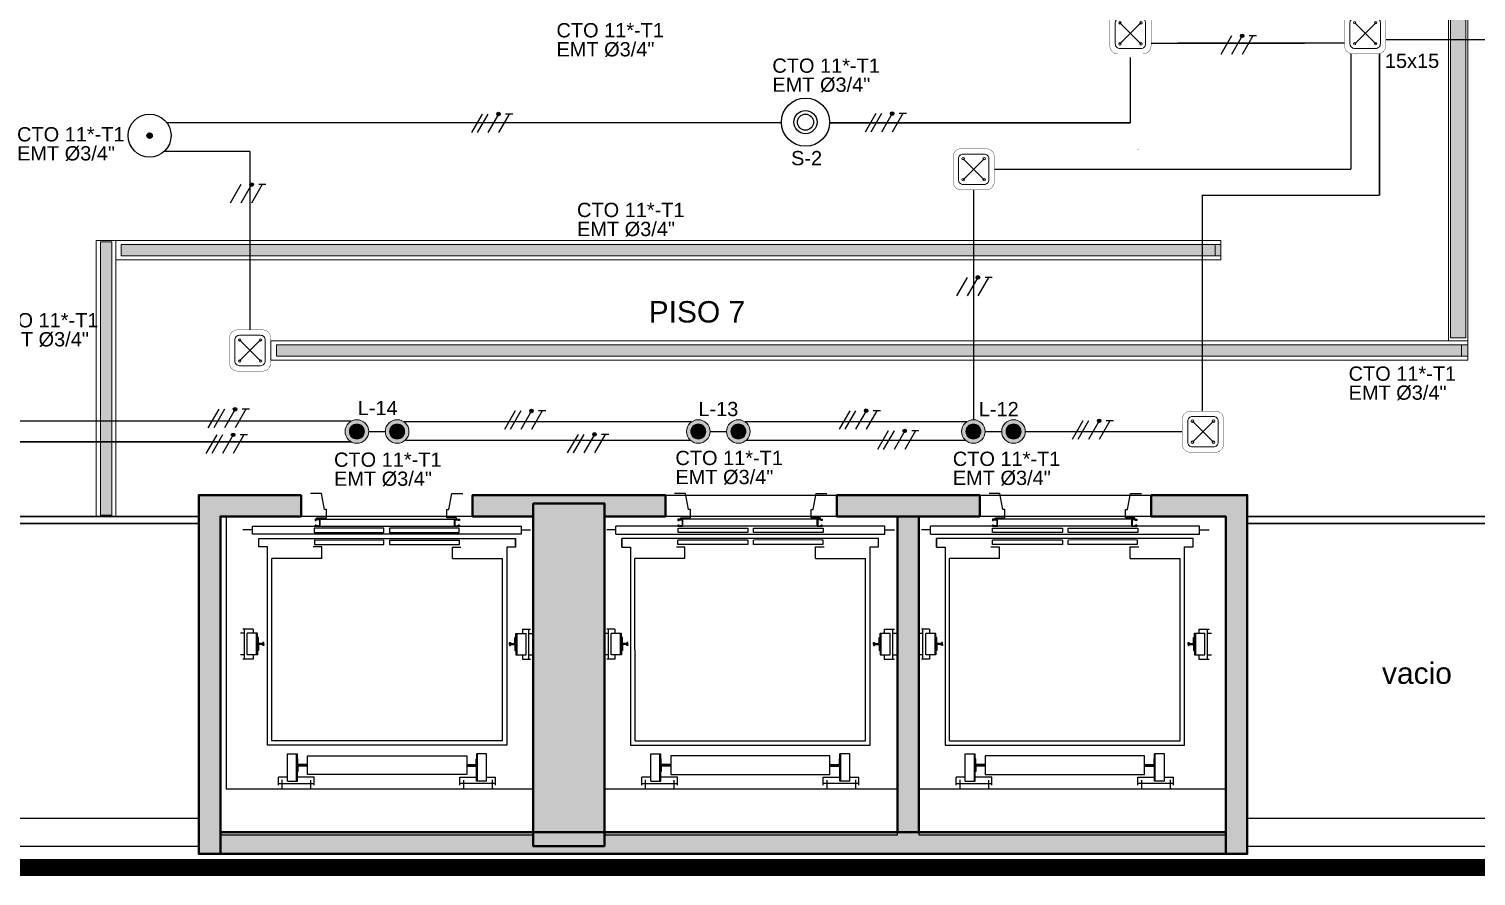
# Model space of a CAD drawing. Header units: metres. Extents: x -692 to 1029, y -233 to 3386.
# Drawn here: x 839.66 to 849.8, y 2474.88 to 2480.82 of the extents above; entities that cross this region are included whole.
import ezdxf
from ezdxf.lldxf.tags import DXFTag

# ---------------------------------------------------------------- set-up
doc = ezdxf.new("R2010")
doc.units = ezdxf.units.M
doc.linetypes.add('DASHED2', pattern=[9.525, 6.35, -3.175])
doc.linetypes.add('LÍNEAS_OCULTASX2', pattern=[0.75, 0.5, -0.25])
doc.layers.get('Defpoints').update_dxf_attribs({"color": 8})
for name, color, linetype in [('-ALAMBRADO', 7, 'Continuous'), ('0-amob', 251, 'Continuous'), ('1amobla', 253, 'Continuous'), ('AREA LOCALES', 161, 'Continuous'), ('ASCENSOR', 251, 'Continuous'), ('BYPASS', 7, 'Continuous'), ('CAJA DE PASO', 86, 'Continuous'), ('F-2', 253, 'Continuous'), ('GG_PISO 5', 8, 'Continuous'), ('LUMINARIA EMERGENCIA DE EMPOTRAR', 1, 'Continuous'), ('MARCO', 4, 'Continuous'), ('SENSOR MOVIMIENTO', 3, 'Continuous')]:
    doc.layers.add(name, color=color, linetype=linetype)
for name, color, linetype, lineweight in [('-CN-GYD-LUMINARIA CINTA LED', 4, 'Continuous', 18), ('-CN-GYD-TUBERÍA ILUMINACION', 5, 'Continuous', 18), ('-CN-GYD-TUBERÍA TOMACORRIENTE PVC', 86, 'Continuous', 18), ('-CN-INTERRUPTORES DE PARED', 3, 'Continuous', 20), ('_TEXTO', 7, 'Continuous', 9), ('Estructura', 250, 'Continuous', 40), ('TEXTOS', 250, 'Continuous', 20), ('Textos 1', 7, 'Continuous', 25), ('Vidrio', 253, 'Continuous', 30)]:
    doc.layers.add(name, color=color, linetype=linetype, lineweight=lineweight)
for name, color, linetype, true_color in [('A-HATCH CONCRETO', 7, 'Continuous', 0xa8a8a8), ('HACHTCOLUMNA', 7, 'Continuous', 0x5c5c5c), ('PROYECCION', 7, 'DASHED2', 0x474747)]:
    doc.layers.add(name, color=color, linetype=linetype, true_color=true_color)
doc.layers.add('Muro', color=7, linetype='Continuous', lineweight=40, true_color=0x2e2e2e)
doc.styles.get("Standard").update_dxf_attribs({"font": 'arial.ttf'})
tags = doc.linetypes.add('EMT_LINE', pattern='A,0.5,-0.2,["EMT",Standard,S=0.1,R=0,X=-0.1,Y=-0.05],-0.25', length=0.95).pattern_tags.tags
tags[6] = DXFTag(74, 10)

# ---------------------------------------------------------------- blocks, each defined once
blk = doc.blocks.new('Caja de paso')
at = {"layer": '-CN-GYD-TUBERÍA TOMACORRIENTE PVC', "const_width": 0.00173}
blk.add_lwpolyline([(-0.1111, 0.0667), (-0.1111, -0.0667, 0.414214), (-0.0667, -0.1111), (0.0667, -0.1111, 0.414214), (0.1111, -0.0667), (0.1111, 0.0667, 0.414214), (0.0667, 0.1111), (-0.0667, 0.1111, 0.414214)], format="xyb", close=True, dxfattribs=at)
at = {"layer": '-CN-GYD-TUBERÍA TOMACORRIENTE PVC'}
blk.add_lwpolyline([(-0.0566, -0.0819), (0.0566, -0.0819, 0.414214), (0.0819, -0.0566), (0.0819, 0.0566, 0.414214), (0.0566, 0.0819), (-0.0566, 0.0819, 0.414214), (-0.0819, 0.0566), (-0.0819, -0.0566, 0.414214)], format="xyb", close=True, dxfattribs=at)
at = {"layer": '-CN-GYD-TUBERÍA TOMACORRIENTE PVC', "linetype": 'LÍNEAS_OCULTASX2'}
for points in [[(-0.0566, 0.0566), (0.0566, -0.0566)], [(0.0566, 0.0566), (-0.0566, -0.0566)]]:
    blk.add_lwpolyline(points, dxfattribs=at)
at = {"layer": '-CN-GYD-TUBERÍA TOMACORRIENTE PVC'}
for centre in [(-0.0566, 0.0566), (0.0566, 0.0566), (-0.0566, -0.0566), (0.0566, -0.0566)]:
    blk.add_circle(centre, 0.00665, dxfattribs=at)
blk = doc.blocks.new('Sensor 360º_')
at = {"layer": 'SENSOR MOVIMIENTO'}
for radius in [0.1126, 0.054, 0.0375]:
    blk.add_circle((0, 0), radius, dxfattribs=at)
blk = doc.blocks.new('3x')
at = {"layer": '-ALAMBRADO'}
h = blk.add_hatch(color=256, dxfattribs=at)
edge = h.paths.add_edge_path()
edge.add_arc((0.078, 0.13), 0.025, 0, 360)
for p, q in [((-0.152, 0.13), (-0.302, -0.13)), ((-0.072, 0.13), (-0.222, -0.13)), ((0.078, 0.13), (-0.072, -0.13)), ((0.228, 0.13), (0.078, -0.13))]:
    blk.add_line(p, q, dxfattribs=at)
blk.add_lwpolyline([(0.278, 0.13), (0.178, 0.13)], dxfattribs=at)
blk.add_circle((0.078, 0.13), 0.025, dxfattribs=at)
blk = doc.blocks.new('*U29')
at = {"layer": '-ALAMBRADO'}
blk.add_blockref('3x', (0, 0), dxfattribs=at)
blk = doc.blocks.new('*U95')
at = {"layer": '-ALAMBRADO'}
blk.add_blockref('3x', (0, 0), dxfattribs=at)
blk = doc.blocks.new('2x')
at = {"layer": '-ALAMBRADO'}
h = blk.add_hatch(color=256, dxfattribs=at)
edge = h.paths.add_edge_path()
edge.add_arc((0.075, 0.13), 0.025, 0, 360)
for p, q in [((-0.075, 0.13), (-0.225, -0.13)), ((0.075, 0.13), (-0.075, -0.13)), ((0.225, 0.13), (0.075, -0.13))]:
    blk.add_line(p, q, dxfattribs=at)
blk.add_lwpolyline([(0.275, 0.13), (0.175, 0.13)], dxfattribs=at)
blk.add_circle((0.075, 0.13), 0.025, dxfattribs=at)
blk = doc.blocks.new('*U28')
at = {"layer": '-ALAMBRADO'}
blk.add_blockref('2x', (0, 0), dxfattribs=at)
blk = doc.blocks.new('A$Cfe640b9a')
at = {"layer": '-CN-INTERRUPTORES DE PARED'}
h = blk.add_hatch(dxfattribs=at)
h.set_pattern_fill('SWAMP', color=252, scale=0.5, angle=90)
h.set_pattern_definition([(270, (-2.052306, -0.42678), (0.0663011, -0.0153116), [0.0038279, -0.02679527]), (5e-10, (-2.052306, -0.428697), (0.06630109, 0.01531158), [0.00478487, -0.1278173]), (5e-10, (-2.052306, -0.429175), (0.06630109, 0.01531158), [0.0038279, -0.1287743]), (5e-10, (-2.052306, -0.428218), (0.06630109, 0.01531158), [0.0038279, -0.1287743]), (346.9961, (-2.052306, -0.429654), (0.0663011, 0.01531158), [0.00272185, -0.0653243]), (13.0039, (-2.052306, -0.42774), (3e-11, 0.03062316), [0.00272185, -0.0653243])])
h.paths.add_polyline_path([(0.391, -0.5006), (0.391, -0.4212), (-6.0268, -0.4212), (-6.0268, -0.5006)])
h.paths.add_polyline_path([(0.391, -0.4303), (0.391, -0.4823), (0.391, -0.4417)], flags=17)
at = {"layer": '-CN-INTERRUPTORES DE PARED', "color": 4}
for p, q in [((-6.0583, -0.5293), (-6.0583, -0.3925)), ((-6.0583, -0.3925), (0.391, -0.3925)), ((-6.0268, -0.5006), (-6.0268, -0.4212)), ((-6.0268, -0.4212), (0.391, -0.4212)), ((0.357, -0.4212), (0.357, -0.5006)), ((0.391, -0.3925), (0.391, -0.5293)), ((0.391, -0.5293), (-6.0583, -0.5293)), ((0.391, -0.5006), (-6.0268, -0.5006))]:
    blk.add_line(p, q, dxfattribs=at)
blk = doc.blocks.new('A$Cf6a103c6')
at = {"layer": '-CN-INTERRUPTORES DE PARED'}
h = blk.add_hatch(dxfattribs=at)
h.set_pattern_fill('SWAMP', color=252, scale=0.5, angle=90)
h.set_pattern_definition([(2e-16, (1.00104, -0.955465), (0.00826825, 0.0427351), [0.00206706, -0.01446944]), (90, (1.002075, -0.955465), (-0.008268254, 0.04273507), [0.00308414, -0.082386]), (90, (1.0023336, -0.955465), (-0.008268254, 0.04273507), [0.0024673, -0.08300283]), (90, (1.001817, -0.955465), (-0.008268254, 0.04273507), [0.0024673, -0.08300283]), (79.0499, (1.002592, -0.955465), (-0.00826825, 0.04273507), [0.0017411, -0.04178648]), (100.9501, (1.001558, -0.955465), (-0.01653651, 2e-11), [0.0017411, -0.04178648])])
h.paths.add_polyline_path([(1.104, 0.619), (0.998, 0.619), (0.998, -3.517), (1.104, -3.517)])
h.paths.add_polyline_path([(1.003, 0.619), (1.031, 0.619), (1.009, 0.619)])
at = {"layer": '-CN-GYD-LUMINARIA CINTA LED', "color": 4}
for p, q in [((0.983, -3.538), (0.983, 0.619)), ((0.998, -3.517), (0.998, 0.619)), ((1.104, 0.619), (1.104, -3.517)), ((1.119, 0.619), (1.119, -3.538)), ((0.998, 0.597), (1.104, 0.597)), ((1.119, -3.538), (0.983, -3.538)), ((1.104, -3.517), (0.998, -3.517))]:
    blk.add_line(p, q, dxfattribs=at)
blk.add_lwpolyline([(0.983, 0.619), (1.119, 0.619)], dxfattribs=at)
blk = doc.blocks.new('A$Cd32da91f')
at = {"layer": '-CN-GYD-TUBERÍA ILUMINACION', "linetype": 'EMT_LINE', "lineweight": 5, "ltscale": 10}
h = blk.add_hatch(color=256, dxfattribs=at)
h.dxf.hatch_style = 1
h.set_gradient(color1=(248, 215, 49), color2=(248, 215, 49), name='INVSPHERICAL')
h.paths.add_polyline_path([(0.088, -0.03), (0.097, -0.032), (0.106, -0.036), (0.114, -0.041), (0.122, -0.047), (0.127, -0.055), (0.132, -0.064), (0.134, -0.073), (0.135, -0.083), (0.134, -0.092), (0.132, -0.102), (0.127, -0.11), (0.122, -0.118), (0.114, -0.125), (0.106, -0.13), (0.097, -0.133), (0.088, -0.135), (0.078, -0.135), (0.068, -0.133), (0.059, -0.13), (0.051, -0.125), (0.044, -0.118), (0.038, -0.11), (0.034, -0.102), (0.031, -0.092), (0.03, -0.083), (0.031, -0.073), (0.034, -0.064), (0.038, -0.055), (0.044, -0.047), (0.051, -0.041), (0.059, -0.036), (0.068, -0.032), (0.078, -0.03)])
at = {"transparency": 33554687}
h = blk.add_hatch(color=256, dxfattribs=at)
h.dxf.hatch_style = 1
edge = h.paths.add_edge_path()
edge.add_ellipse((0.083, -0.083), major_axis=(0.0514, 0.0514), ratio=1, start_angle=0, end_angle=360)
edge.add_ellipse((0.083, -0.083), major_axis=(0.0584, 0.0584), ratio=1, start_angle=0, end_angle=360)
edge.add_ellipse((0.083, -0.083), major_axis=(0.0514, 0.0514), ratio=1, start_angle=0, end_angle=360)
edge.add_ellipse((0.083, -0.083), major_axis=(0.0584, 0.0584), ratio=1, start_angle=0, end_angle=360)
edge.add_ellipse((0.083, -0.083), major_axis=(0.0514, 0.0514), ratio=1, start_angle=0, end_angle=360)
edge.add_ellipse((0.083, -0.083), major_axis=(0.0584, 0.0584), ratio=1, start_angle=0, end_angle=360)
h = blk.add_hatch(dxfattribs=at)
h.set_pattern_fill('ANGLE', color=256)
h.set_pattern_definition([(0, (0, 0), (0, 6.985), [5.08, -1.905]), (90, (0, 0), (-6.985, 4e-16), [5.08, -1.905])])
edge = h.paths.add_edge_path()
edge.add_ellipse((0.083, -0.083), major_axis=(0.0584, 0.0584), ratio=1, start_angle=0, end_angle=360)
edge = h.paths.add_edge_path(flags=16)
edge.add_ellipse((0.083, -0.083), major_axis=(0.0372, 0.0372), ratio=1, start_angle=0, end_angle=360)
h = blk.add_hatch(color=256, dxfattribs=at)
h.dxf.hatch_style = 1
edge = h.paths.add_edge_path()
edge.add_ellipse((0.083, -0.083), major_axis=(0.0584, 0.0584), ratio=1, start_angle=0, end_angle=360)
edge = h.paths.add_edge_path(flags=16)
edge.add_ellipse((0.083, -0.083), major_axis=(0.0372, 0.0372), ratio=1, start_angle=0, end_angle=360)
at = {"layer": '-CN-GYD-TUBERÍA ILUMINACION', "linetype": 'Continuous', "ltscale": 10}
for major_axis in [(0.0584, 0.0584), (0.0372, 0.0372)]:
    blk.add_ellipse((0.083, -0.083), major_axis=major_axis, ratio=1, start_param=5.497787, end_param=11.780972, dxfattribs=at)
blk = doc.blocks.new('A$C078c93ae')
at = {"layer": 'LUMINARIA EMERGENCIA DE EMPOTRAR', "ltscale": 0.3}
h = blk.add_hatch(dxfattribs=at)
h.set_pattern_fill('ANSI31', color=256, scale=0.001)
h.set_pattern_definition([(45, (-0.005658, 0.0751944), (-0.00224506, 0.00224506), [])])
edge = h.paths.add_edge_path()
edge.add_arc((0.0752, 0.0752), 0.00949, 0, 360)
for radius in [0.0752, 0.00949]:
    blk.add_circle((0.0752, 0.0752, 0), radius, dxfattribs=at)
blk = doc.blocks.new('Est etapa 3 torre')
at = {"layer": 'HACHTCOLUMNA'}
h = blk.add_hatch(color=256, dxfattribs=at)
h.paths.add_polyline_path([(1123.55, -5959.124), (1123.05, -5959.124), (1123.05, -5957.624), (1123.55, -5957.624)])
h.paths.add_polyline_path([(1116.05, -5959.124), (1115.55, -5959.124), (1115.55, -5957.624), (1116.05, -5957.624)])
h.paths.add_polyline_path([(1139.548, -5959.124), (1139.048, -5959.124), (1139.048, -5957.624), (1139.548, -5957.624)])
h.paths.add_polyline_path([(1132.05, -5959.124), (1131.55, -5959.124), (1131.55, -5957.624), (1132.05, -5957.624)])
h.paths.add_polyline_path([(1140.048, -5967.649), (1140.048, -5968.149), (1138.548, -5968.149), (1138.548, -5967.649)])
h.paths.add_polyline_path([(1124.05, -5967.649), (1124.05, -5968.149), (1122.55, -5968.149), (1122.55, -5967.649)])
h.paths.add_polyline_path([(1131.05, -5967.649), (1131.05, -5968.149), (1132.55, -5968.149), (1132.55, -5967.649)])
h.paths.add_polyline_path([(1115.05, -5967.649), (1115.05, -5968.149), (1116.55, -5968.149), (1116.55, -5967.649)])
h.paths.add_polyline_path([(1140.048, -5975.649), (1140.048, -5976.149), (1138.548, -5976.149), (1138.548, -5975.649)])
h.paths.add_polyline_path([(1124.05, -5975.649), (1124.05, -5976.149), (1122.55, -5976.149), (1122.55, -5975.649)])
h.paths.add_polyline_path([(1131.05, -5975.649), (1131.05, -5976.149), (1132.55, -5976.149), (1132.55, -5975.649)])
h.paths.add_polyline_path([(1115.05, -5975.649), (1115.05, -5976.149), (1116.55, -5976.149), (1116.55, -5975.649)])
h.paths.add_polyline_path([(1140.048, -5985.749), (1140.048, -5986.249), (1138.548, -5986.249), (1138.548, -5985.749)])
h.paths.add_polyline_path([(1124.05, -5985.749), (1124.05, -5986.249), (1122.55, -5986.249), (1122.55, -5985.749)])
h.paths.add_polyline_path([(1131.05, -5985.749), (1131.05, -5986.249), (1132.55, -5986.249), (1132.55, -5985.749)])
h.paths.add_polyline_path([(1115.05, -5985.749), (1115.05, -5986.249), (1116.55, -5986.249), (1116.55, -5985.749)])
h.paths.add_polyline_path([(1140.048, -5993.749), (1140.048, -5994.249), (1138.548, -5994.249), (1138.548, -5993.749)])
h.paths.add_polyline_path([(1124.05, -5993.749), (1124.05, -5994.249), (1122.55, -5994.249), (1122.55, -5993.749)])
h.paths.add_polyline_path([(1131.05, -5993.749), (1131.05, -5994.249), (1132.55, -5994.249), (1132.55, -5993.749)])
h.paths.add_polyline_path([(1115.05, -5993.749), (1115.05, -5994.249), (1116.55, -5994.249), (1116.55, -5993.749)])
h.paths.add_polyline_path([(1132.05, -6003.426), (1131.55, -6003.426), (1131.55, -6004.922), (1132.05, -6004.922)])
h.paths.add_polyline_path([(1138.153, -6003.424), (1139.653, -6003.424), (1139.653, -6003.924), (1138.153, -6003.924)])
h.paths.add_polyline_path([(1116.05, -6004.924), (1116.05, -6003.424), (1115.55, -6003.424), (1115.55, -6004.924)])
h.paths.add_polyline_path([(1123.55, -6004.924), (1123.55, -6003.424), (1123.05, -6003.424), (1123.05, -6004.924)])
h.paths.add_polyline_path([(1139.048, -6011.949), (1139.048, -6009.549), (1139.548, -6009.549), (1139.548, -6011.949)])
h.paths.add_polyline_path([(1131.55, -6009.549), (1131.55, -6011.949), (1132.05, -6011.949), (1132.05, -6009.549)])
h.paths.add_polyline_path([(1123.05, -6009.549), (1123.05, -6011.949), (1123.55, -6011.949), (1123.55, -6009.549)])
h.paths.add_polyline_path([(1116.05, -6009.549), (1116.05, -6011.949), (1115.55, -6011.949), (1115.55, -6009.549)])
at = {"layer": 'Estructura'}
blk.add_lwpolyline([(1131.55, -6009.549), (1131.55, -6011.949), (1132.05, -6011.949), (1132.05, -6009.549)], close=True, dxfattribs=at)
blk = doc.blocks.new('MARCOE-102')
for p, q in [((0, 0), (0, -2.5)), ((0, 0), (1.75, 0)), ((1.75, 0), (1.75, -0.45)), ((0, -2.5), (1.75, -2.5)), ((0.175, -0.175), (1.575, -0.175)), ((0.175, -0.175), (0.175, -2.325)), ((0.175, -2.325), (1.575, -2.325)), ((1.375, -0.45), (1.375, -0.275)), ((1.375, -0.275), (1.575, -0.275)), ((1.75, -0.45), (1.375, -0.45)), ((1.375, -2.05), (1.375, -2.225)), ((1.75, -2.05), (1.375, -2.05)), ((1.375, -2.225), (1.575, -2.225)), ((1.575, -0.275), (1.575, -0.175)), ((1.575, -2.325), (1.575, -2.225)), ((1.75, -2.5), (1.75, -2.05))]:
    blk.add_line(p, q)
at = {"layer": 'MARCO'}
blk.add_lwpolyline([(0, 0), (0, -2.5), (1.75, -2.5), (1.75, -2.05), (1.375, -2.05), (1.375, -2.225), (1.575, -2.225), (1.575, -2.325), (0.175, -2.325), (0.175, -0.175), (1.575, -0.175), (1.575, -0.275), (1.375, -0.275), (1.375, -0.45), (1.75, -0.45), (1.75, 0), (0, 0)], dxfattribs=at)
blk = doc.blocks.new('ASCENSOR')
at = {"layer": '0-amob'}
for p, q in [((-1.69, -0.498), (-1.747, -0.498)), ((-1.747, -0.498), (-1.747, -0.512)), ((-1.69, -0.564), (-1.69, -0.498)), ((-1.747, -0.512), (-1.859, -0.533)), ((-1.859, -0.533), (-1.859, -0.609)), ((-1.68, -0.564), (-1.69, -0.564))]:
    blk.add_line(p, q, dxfattribs=at)
blk.add_lwpolyline([(-1.68, -0.564), (-1.68, 0.413), (-1.69, 0.413), (-1.69, 0.347), (-1.747, 0.347), (-1.747, 0.361), (-1.859, 0.382), (-1.859, 0.458)], dxfattribs=at)
at = {"layer": 'ASCENSOR'}
for p, q in [((-1.605, 0.869), (-1.605, 0.932)), ((-0.91, 0.876), (-0.91, 0.932)), ((-0.7, 0.921), (-0.91, 0.921)), ((-0.88, 0.922), (-0.88, 0.95)), ((-0.73, 0.922), (-0.73, 0.95)), ((-0.7, 0.876), (-0.7, 0.932)), ((-1.63, -1.015), (-1.63, 0.869)), ((-1.575, 0.869), (-1.63, 0.869)), ((-1.575, 0.869), (-1.575, -1.015)), ((-1.485, 0.826), (-1.545, 0.826)), ((-1.545, 0.826), (-1.485, 0.826)), ((-1.545, -0.971), (-1.545, 0.826)), ((-1.485, 0.826), (-1.485, 0.766)), ((-0.91, 0.876), (-0.88, 0.876)), ((-0.73, 0.902), (-0.88, 0.902)), ((-0.88, 0.83), (-0.88, 0.902)), ((-0.73, 0.836), (-0.88, 0.836)), ((-0.88, 0.836), (-0.73, 0.836)), ((-0.85, 0.83), (-0.88, 0.83)), ((-0.85, 0.83), (-0.88, 0.83)), ((-0.85, 0.83), (-0.805, 0.83)), ((-0.85, 0.83), (-0.805, 0.83)), ((-0.85, 0.83), (-0.805, 0.83)), ((-0.85, 0.83), (-0.805, 0.83)), ((-0.85, 0.823), (-0.85, 0.83)), ((-0.85, 0.823), (-0.85, 0.83)), ((-0.809, 0.823), (-0.85, 0.823)), ((-0.809, 0.823), (-0.85, 0.823)), ((-0.809, 0.785), (-0.809, 0.823)), ((-0.76, 0.83), (-0.805, 0.83)), ((-0.76, 0.83), (-0.805, 0.83)), ((-0.76, 0.83), (-0.805, 0.83)), ((-0.76, 0.83), (-0.805, 0.83)), ((-0.802, 0.823), (-0.76, 0.823)), ((-0.802, 0.823), (-0.76, 0.823)), ((-0.802, 0.785), (-0.802, 0.823)), ((-0.76, 0.823), (-0.76, 0.83)), ((-0.76, 0.823), (-0.76, 0.83)), ((-0.76, 0.83), (-0.73, 0.83)), ((-0.76, 0.83), (-0.73, 0.83)), ((-0.73, 0.836), (-0.73, 0.902)), ((-0.73, 0.876), (-0.7, 0.876)), ((-0.73, 0.83), (-0.73, 0.836)), ((-1.485, 0.766), (-0.096, 0.766)), ((-1.405, 0.385), (-1.405, 0.735)), ((-0.126, 0.735), (-1.405, 0.735)), ((-0.816, 0.785), (-0.816, 0.792)), ((-0.816, 0.792), (-0.802, 0.792)), ((-0.809, 0.785), (-0.816, 0.785)), ((-0.802, 0.785), (-0.809, 0.785)), ((-0.795, 0.792), (-0.802, 0.792)), ((-0.802, 0.785), (-0.795, 0.785)), ((-0.795, 0.785), (-0.795, 0.792)), ((-0.126, 0.735), (-0.126, -0.88)), ((-0.096, 0.766), (-0.096, -0.911)), ((-0.036, 0.625), (-0.036, 0.555)), ((0.155, 0.625), (-0.036, 0.625)), ((0.184, 0.688), (0.128, 0.688)), ((0.128, 0.625), (0.128, 0.688)), ((0.147, 0.664), (0.21, 0.664)), ((0.155, 0.625), (0.155, 0.555)), ((0.173, 0.689), (0.173, 0.438)), ((0.155, 0.561), (-0.036, 0.561)), ((0.155, 0.555), (-0.036, 0.555)), ((-0.001, 0.552), (-0.001, 0.555)), ((-0.001, 0.555), (0.041, 0.555)), ((0.038, 0.552), (-0.001, 0.552)), ((0.038, 0.491), (0.038, 0.552)), ((0.041, 0.555), (0.041, 0.491)), ((0.089, 0.555), (0.041, 0.555)), ((0.047, 0.555), (0.047, 0.491)), ((0.05, 0.491), (0.05, 0.552)), ((0.05, 0.552), (0.089, 0.552)), ((0.089, 0.552), (0.089, 0.555)), ((0.089, 0.552), (0.089, 0.555)), ((0.128, 0.438), (0.128, 0.555)), ((-1.68, 0.434), (-1.671, 0.434)), ((-1.68, 0.434), (-1.671, 0.434)), ((-1.68, 0.399), (-1.68, 0.434)), ((-1.68, 0.399), (-1.68, 0.434)), ((-1.676, 0.43), (-1.674, 0.43)), ((-1.674, 0.43), (-1.676, 0.43)), ((-1.676, 0.402), (-1.676, 0.43)), ((-1.676, 0.43), (-1.676, 0.402)), ((-1.674, 0.426), (-1.674, 0.43)), ((-1.674, 0.426), (-1.674, 0.43)), ((-1.671, 0.426), (-1.674, 0.426)), ((-1.671, 0.426), (-1.674, 0.426)), ((-1.671, 0.434), (-1.671, 0.426)), ((-1.671, 0.434), (-1.671, 0.426)), ((-1.639, 0.434), (-1.639, 0.426)), ((-1.63, 0.434), (-1.639, 0.434)), ((-1.639, 0.434), (-1.63, 0.434)), ((-1.639, 0.426), (-1.639, 0.434)), ((-1.639, 0.426), (-1.635, 0.426)), ((-1.635, 0.426), (-1.639, 0.426)), ((-1.635, 0.43), (-1.633, 0.43)), ((-1.635, 0.426), (-1.635, 0.43)), ((-1.635, 0.43), (-1.635, 0.426)), ((-1.633, 0.43), (-1.635, 0.43)), ((-1.633, 0.402), (-1.633, 0.43)), ((-1.633, 0.402), (-1.633, 0.43)), ((-1.63, 0.399), (-1.63, 0.434)), ((-1.63, 0.434), (-1.63, 0.399)), ((-1.587, 0.433), (-1.618, 0.433)), ((-1.618, 0.433), (-1.618, -0.056)), ((-1.587, -0.056), (-1.587, 0.433)), ((-1.503, 0.434), (-1.534, 0.434)), ((-1.534, -0.056), (-1.534, 0.434)), ((-1.503, -0.056), (-1.503, 0.434)), ((-1.485, 0.385), (-1.485, 0.445)), ((-0.021, 0.485), (0.109, 0.485)), ((-0.021, -0.63), (-0.021, 0.485)), ((0.109, 0.485), (0.109, -0.63)), ((0.184, 0.438), (0.128, 0.438)), ((0.149, 0.463), (0.209, 0.463)), ((-1.63, 0.399), (-1.68, 0.399)), ((-1.63, 0.399), (-1.68, 0.399)), ((-1.633, 0.402), (-1.676, 0.402)), ((-1.676, 0.402), (-1.633, 0.402)), ((-1.405, 0.385), (-1.485, 0.385)), ((-1.618, -0.056), (-1.587, -0.056)), ((-1.587, -0.095), (-1.618, -0.095)), ((-1.618, -0.095), (-1.618, -0.583)), ((-1.587, -0.583), (-1.587, -0.095)), ((-1.534, -0.056), (-1.503, -0.056)), ((-1.503, -0.095), (-1.534, -0.095)), ((-1.534, -0.58), (-1.534, -0.095)), ((-1.503, -0.58), (-1.503, -0.095)), ((-1.618, -0.583), (-1.587, -0.583)), ((-1.534, -0.58), (-1.503, -0.58)), ((-1.405, -0.53), (-1.485, -0.53)), ((-1.485, -0.53), (-1.485, -0.59)), ((-1.405, -0.53), (-1.405, -0.88)), ((0.184, -0.583), (0.128, -0.583)), ((0.128, -0.583), (0.128, -0.7)), ((0.173, -0.834), (0.173, -0.583)), ((0.155, -0.7), (-0.036, -0.7)), ((-0.036, -0.77), (-0.036, -0.7)), ((0.155, -0.706), (-0.036, -0.706)), ((0.109, -0.63), (-0.021, -0.63)), ((-0.001, -0.697), (-0.001, -0.7)), ((0.038, -0.697), (-0.001, -0.697)), ((-0.001, -0.7), (0.041, -0.7)), ((0.038, -0.636), (0.038, -0.697)), ((0.041, -0.7), (0.041, -0.636)), ((0.047, -0.7), (0.047, -0.636)), ((0.089, -0.7), (0.047, -0.7)), ((0.05, -0.636), (0.05, -0.697)), ((0.05, -0.697), (0.089, -0.697)), ((0.089, -0.697), (0.089, -0.7)), ((0.149, -0.609), (0.209, -0.609)), ((0.155, -0.77), (0.155, -0.7)), ((0.155, -0.77), (-0.036, -0.77)), ((0.128, -0.77), (0.128, -0.833)), ((0.147, -0.809), (0.21, -0.809)), ((-0.096, -0.911), (-1.485, -0.911)), ((-1.485, -0.911), (-1.485, -0.971)), ((-0.126, -0.88), (-1.405, -0.88)), ((0.184, -0.833), (0.128, -0.833)), ((-1.485, -0.971), (-1.545, -0.971)), ((-0.91, -1.011), (-0.88, -1.011)), ((-0.91, -1.011), (-0.91, -1.083)), ((-0.85, -0.981), (-0.88, -0.981)), ((-0.85, -0.981), (-0.88, -0.981)), ((-0.88, -0.981), (-0.88, -1.052)), ((-0.73, -0.987), (-0.88, -0.987)), ((-0.88, -0.987), (-0.73, -0.987)), ((-0.808, -0.974), (-0.85, -0.974)), ((-0.808, -0.974), (-0.85, -0.974)), ((-0.85, -0.974), (-0.85, -0.981)), ((-0.85, -0.974), (-0.85, -0.981)), ((-0.85, -0.981), (-0.805, -0.981)), ((-0.85, -0.981), (-0.805, -0.981)), ((-0.85, -0.981), (-0.805, -0.981)), ((-0.85, -0.981), (-0.805, -0.981)), ((-0.808, -0.936), (-0.815, -0.936)), ((-0.815, -0.936), (-0.815, -0.943)), ((-0.815, -0.943), (-0.801, -0.943)), ((-0.808, -0.936), (-0.808, -0.974)), ((-0.801, -0.936), (-0.808, -0.936)), ((-0.76, -0.981), (-0.805, -0.981)), ((-0.76, -0.981), (-0.805, -0.981)), ((-0.76, -0.981), (-0.805, -0.981)), ((-0.76, -0.981), (-0.805, -0.981)), ((-0.801, -0.936), (-0.801, -0.974)), ((-0.801, -0.936), (-0.794, -0.936)), ((-0.794, -0.943), (-0.801, -0.943)), ((-0.801, -0.974), (-0.76, -0.974)), ((-0.801, -0.974), (-0.76, -0.974)), ((-0.794, -0.936), (-0.794, -0.943)), ((-0.76, -0.974), (-0.76, -0.981)), ((-0.76, -0.974), (-0.76, -0.981)), ((-0.76, -0.981), (-0.73, -0.981)), ((-0.76, -0.981), (-0.73, -0.981)), ((-0.73, -0.981), (-0.73, -0.987)), ((-0.73, -0.987), (-0.73, -1.052)), ((-0.73, -1.011), (-0.7, -1.011)), ((-0.7, -1.011), (-0.7, -1.083)), ((-1.575, -1.015), (-1.63, -1.015)), ((-1.605, -1.015), (-1.605, -1.083)), ((-0.7, -1.072), (-0.91, -1.072)), ((-0.73, -1.052), (-0.88, -1.052)), ((-0.88, -1.073), (-0.88, -1.1)), ((-0.73, -1.073), (-0.73, -1.1))]:
    blk.add_line(p, q, dxfattribs=at)
for centre, radius, start, end in [((0.044, 0.491), 0.006, 180, 270), ((0.044, 0.491), 0.003, 180, 270), ((0.044, 0.491), 0.006, 270, 0), ((0.044, 0.491), 0.003, 270, 0), ((0.044, -0.636), 0.006, 90, 180), ((0.044, -0.636), 0.003, 90, 180), ((0.044, -0.636), 0.006, 0, 90), ((0.044, -0.636), 0.003, 0, 90)]:
    blk.add_arc(centre, radius, start, end, dxfattribs=at)
for points in [[(-0.795, 0.792), (-0.795, 0.785), (-0.816, 0.785), (-0.816, 0.792)], [(-0.816, 0.785), (-0.816, 0.792), (-0.795, 0.785), (-0.816, 0.785)], [(-0.795, 0.785), (-0.816, 0.785), (-0.795, 0.792), (-0.816, 0.792)], [(-0.794, -0.943), (-0.794, -0.936), (-0.815, -0.936), (-0.815, -0.943)], [(-0.815, -0.936), (-0.815, -0.943), (-0.794, -0.936), (-0.815, -0.936)], [(-0.794, -0.936), (-0.815, -0.936), (-0.794, -0.943), (-0.815, -0.943)]]:
    blk.add_solid(points, dxfattribs=at)
at = {"layer": 'ASCENSOR', "xscale": 0.01999999999998181, "yscale": 0.01999999999998181, "zscale": 0.01999999999998181, "rotation": 270}
blk.add_blockref('MARCOE-102', (-1.63, -0.541), dxfattribs=at)
blk = doc.blocks.new('A$Ca93938d3')
at = {"layer": 'A-HATCH CONCRETO', "ltscale": 0.03}
h = blk.add_hatch(color=256, dxfattribs=at)
h.dxf.hatch_style = 1
h.paths.add_polyline_path([(11.794, 8.675), (11.794, 8.525), (12.142, 8.525), (12.142, 8.675)])
h.paths.add_polyline_path([(12.142, 8.675), (12.292, 8.675), (12.292, 7.324), (12.142, 7.324)])
h.paths.add_polyline_path([(14.853, 7.174), (14.853, 7.324), (11.794, 7.324), (11.794, 7.174)])
h.paths.add_polyline_path([(11.444, 2.55), (11.444, 7.175), (11.294, 7.175), (11.294, 2.915), (11.294, 2.55)])
h.paths.add_polyline_path([(14.853, 3.999), (14.703, 3.999), (14.703, 7.174), (14.853, 7.174)])
h.paths.add_polyline_path([(13.453, 4.149), (13.453, 2.46), (13.803, 2.46), (13.803, 2.61), (13.604, 2.61), (13.603, 4.149)])
h.paths.add_polyline_path([(14.853, 2.61), (14.703, 2.61), (14.703, 1.96), (14.853, 1.96)])
h.paths.add_polyline_path([(14.703, 2.46), (14.703, 2.46), (14.703, 2.61), (14.703, 2.61)], flags=16)
h.paths.add_polyline_path([(11.294, 0.115), (14.853, 0.115), (14.853, 0.265), (11.794, 0.265), (11.794, 0.15), (11.294, 0.15)])
h.paths.add_polyline_path([(14.703, 0.76), (14.703, 0.265), (14.853, 0.265), (14.853, 0.76)])
h.paths.add_polyline_path([(18.169, 2.61), (18.169, 2.46), (17.603, 2.46), (17.603, 0.095), (17.452, 0.095), (17.452, 2.61)])
h.paths.add_polyline_path([(20.721, 2.61), (20.721, 2.46), (20.294, 2.46), (20.294, 2.55), (19.794, 2.55), (19.794, 2.46), (19.369, 2.46), (19.369, 2.61)])
h.paths.add_polyline_path([(17.603, 0.095), (24.645, 0.095), (24.645, 0.248), (17.603, 0.248)])
h.paths.add_polyline_path([(22.921, 2.61), (22.921, 2.46), (21.921, 2.46), (21.921, 2.61)])
h.paths.add_polyline_path([(22.346, 0.248), (22.496, 0.248), (22.496, 2.46), (22.346, 2.46), (22.346, 2.462), (22.346, 0.248), (22.346, 0.248)])
h.paths.add_polyline_path([(24.121, 2.61), (24.121, 2.46), (24.645, 2.46), (24.645, 0.095), (24.795, 0.095), (24.795, 2.61)])
h.paths.add_polyline_path([(27.791, 0.25), (31.592, 0.25), (31.592, 0.1), (27.791, 0.1)])
h.paths.add_polyline_path([(27.241, 0.1), (27.241, 2.55), (27.291, 2.55), (27.291, 0.15), (27.791, 0.15), (27.791, 0.1)])
h.paths.add_polyline_path([(31.026, 1.754), (31.026, 0.25), (30.876, 0.25), (30.876, 1.754)])
h.paths.add_polyline_path([(31.026, 1.754), (31.442, 1.754), (31.442, 1.604), (31.026, 1.604)])
h.paths.add_polyline_path([(31.592, 1.754), (31.592, 0.25), (31.442, 0.25), (31.442, 1.754)])
h.paths.add_polyline_path([(28.291, 4.069), (31.442, 4.07), (31.442, 3.919), (28.291, 3.919)])
h.paths.add_polyline_path([(28.9, 5.009), (28.9, 4.07), (29.05, 4.07), (29.05, 5.009)])
h.paths.add_polyline_path([(27.24, 6.172), (27.241, 2.55), (27.391, 2.55), (27.39, 6.172)])
h.paths.add_polyline_path([(27.391, 4.069), (27.391, 4.069), (27.391, 3.919), (27.391, 3.919)], flags=17)
h.paths.add_polyline_path([(28.9, 6.162), (31.442, 6.162), (31.442, 6.012), (28.9, 6.012)])
h.paths.add_polyline_path([(31.592, 6.162), (31.592, 4.958), (31.442, 4.958), (31.442, 6.162)])
h.paths.add_polyline_path([(28.9, 9.929), (28.9, 8.369), (29.05, 8.369), (29.05, 9.929)])
h.paths.add_polyline_path([(30.995, 9.926), (28.9, 9.93), (28.9, 10.08), (30.996, 10.076)])
h.paths.add_polyline_path([(31.212, 11.525), (22.745, 11.525), (22.745, 11.375), (31.212, 11.375)])
h.paths.add_polyline_path([(22.745, 8.674), (22.745, 11.375), (22.895, 11.375), (22.895, 8.674)])
at = {"layer": '1amobla', "color": 7, "linetype": 'Continuous', "ltscale": 0.3}
for p, q in [((20.721, 2.61), (21.921, 2.61)), ((22.921, 2.61), (24.121, 2.61))]:
    blk.add_line(p, q, dxfattribs=at)
at = {"layer": 'AREA LOCALES'}
blk.add_lwpolyline([(19.794, 0.228), (19.794, 2.46), (17.603, 2.46), (17.603, 0.228)], close=True, dxfattribs=at)
for points, elevation in [([(22.346, 0.228), (22.346, 2.46), (20.294, 2.46), (20.294, 0.228)], -1316.434), ([(24.645, 0.228), (24.645, 2.46), (22.496, 2.46), (22.496, 0.228)], 1207.545)]:
    blk.add_lwpolyline(points, close=True, dxfattribs=dict(at, elevation=elevation))
at = {"layer": 'Defpoints', "ltscale": 5, "const_width": 0.12}
blk.add_lwpolyline([(0, 54.475), (31.592, 54.475), (31.592, 0), (0, 0)], close=True, dxfattribs=at)
at = {"layer": 'F-2'}
for points in [[(17.452, 0.15), (17.452, 0.343), (14.853, 0.343), (14.853, 0.15)], [(27.241, 0.15), (27.241, 0.343), (24.795, 0.343), (24.795, 0.15)]]:
    blk.add_lwpolyline(points, close=True, dxfattribs=at)
at = {"layer": 'Muro'}
for points in [[(18.169, 2.61), (18.169, 2.46), (17.603, 2.46), (17.603, 0.095), (17.452, 0.095), (17.452, 2.61)], [(20.721, 2.61), (20.721, 2.46), (20.294, 2.46), (20.294, 2.55), (19.794, 2.55), (19.794, 2.46), (19.369, 2.46), (19.369, 2.61)], [(22.921, 2.61), (22.921, 2.46), (21.921, 2.46), (21.921, 2.61)], [(24.121, 2.61), (24.121, 2.46), (24.645, 2.46), (24.645, 0.095), (24.795, 0.095), (24.795, 2.61)], [(22.346, 0.248), (22.496, 0.248), (22.496, 0.248), (22.496, 2.46), (22.346, 2.46), (22.346, 2.462), (22.346, 2.462), (22.346, 2.462), (22.346, 0.248), (22.346, 0.248)], [(17.603, 0.095), (24.645, 0.095), (24.645, 0.248), (17.603, 0.248)]]:
    blk.add_lwpolyline(points, close=True, dxfattribs=at)
at = {"layer": 'PROYECCION'}
for p, q in [((17.644, 2.46), (17.644, 0.55)), ((19.794, 0.55), (17.644, 0.55)), ((22.346, 0.55), (20.294, 0.55)), ((24.645, 0.55), (22.496, 0.55))]:
    blk.add_line(p, q, dxfattribs=at)
at = {"layer": 'Vidrio'}
for points in [[(17.452, 2.41), (17.452, 2.46), (14.853, 2.46), (14.853, 2.41)], [(27.241, 2.41), (27.241, 2.46), (24.795, 2.46), (24.795, 2.41)]]:
    blk.add_lwpolyline(points, close=True, dxfattribs=at)
at = {"layer": 'ASCENSOR', "rotation": 269.9943251266501}
blk.add_blockref('ASCENSOR', (18.843, 0.761), dxfattribs=at)
at = {"layer": 'ASCENSOR', "xscale": -1, "rotation": 90.0056748733478}
for p in [(21.242, 0.761), (23.445, 0.761)]:
    blk.add_blockref('ASCENSOR', p, dxfattribs=at)
at = {"layer": 'Muro'}
blk.add_blockref('Est etapa 3 torre', (-1111.757, 6012.099), dxfattribs=at)
at = {"layer": 'Textos 1', "color": 8, "linetype": 'Continuous', "ltscale": 0.3}
for s, p in [('PISO 7', (20.603, 3.819)), ('vacio', (25.739, 1.287))]:
    blk.add_text(s, height=0.15, dxfattribs=at).set_placement(p)

msp = doc.modelspace()

# ---------------------------------------------------------------- linework, layer by layer
at = {"layer": '-CN-GYD-TUBERÍA ILUMINACION', "linetype": 'EMT_LINE', "ltscale": 10, "const_width": 0.01}
for points in [[(849.166, 2480.742), (850.64, 2480.742)], [(848.877, 2480.718), (847.522, 2480.717)], [(848.92, 2480.643), (848.92, 2479.834)], [(849.12, 2480.645), (849.12, 2479.651)], [(847.376, 2480.619), (847.376, 2480.159)], [(844.931, 2480.16), (840.626, 2480.16)], [(845.269, 2480.159), (847.376, 2480.159)], [(840.61, 2479.96), (841.21, 2479.96)], [(841.21, 2478.707), (841.21, 2479.96)], [(847.432, 2479.971), (847.432, 2479.973)], [(846.425, 2479.834), (848.92, 2479.834)], [(846.278, 2478.079), (846.278, 2479.691)], [(847.88, 2478.14), (847.88, 2479.651), (849.12, 2479.651)], [(839.157, 2478.07), (841.92, 2478.07)], [(842.287, 2478.066), (844.303, 2478.066)], [(844.677, 2478.066), (846.23, 2478.066)], [(839.156, 2477.924), (841.919, 2477.924)], [(842.04, 2477.995), (842.155, 2477.995)], [(842.299, 2477.934), (844.297, 2477.934)], [(844.431, 2477.995), (844.546, 2477.995)], [(846.219, 2477.934), (844.686, 2477.934)], [(846.358, 2477.995), (846.475, 2477.995)], [(846.641, 2477.995), (847.738, 2477.995)]]:
    msp.add_lwpolyline(points, dxfattribs=at)
at = {"layer": 'GG_PISO 5'}
for points in [[(841.3, 2476.496), (841.307, 2476.496), (841.307, 2476.517), (841.3, 2476.517)], [(841.307, 2476.517), (841.3, 2476.517), (841.307, 2476.496), (841.307, 2476.517)], [(841.307, 2476.496), (841.307, 2476.517), (841.3, 2476.496), (841.3, 2476.517)], [(843.034, 2476.496), (843.027, 2476.496), (843.027, 2476.517), (843.034, 2476.517)], [(843.027, 2476.517), (843.034, 2476.517), (843.027, 2476.496), (843.027, 2476.517)], [(843.027, 2476.496), (843.027, 2476.517), (843.034, 2476.496), (843.034, 2476.517)], [(843.85, 2476.496), (843.857, 2476.496), (843.857, 2476.517), (843.85, 2476.517)], [(843.857, 2476.517), (843.85, 2476.517), (843.857, 2476.496), (843.857, 2476.517)], [(843.857, 2476.496), (843.857, 2476.517), (843.85, 2476.496), (843.85, 2476.517)], [(845.584, 2476.496), (845.577, 2476.496), (845.577, 2476.517), (845.584, 2476.517)], [(845.577, 2476.517), (845.584, 2476.517), (845.577, 2476.496), (845.577, 2476.517)], [(845.577, 2476.496), (845.577, 2476.517), (845.584, 2476.496), (845.584, 2476.517)], [(846.052, 2476.496), (846.059, 2476.496), (846.059, 2476.517), (846.052, 2476.517)], [(846.059, 2476.517), (846.052, 2476.517), (846.059, 2476.496), (846.059, 2476.517)], [(846.059, 2476.496), (846.059, 2476.517), (846.052, 2476.496), (846.052, 2476.517)], [(847.787, 2476.496), (847.78, 2476.496), (847.78, 2476.517), (847.787, 2476.517)], [(847.78, 2476.517), (847.787, 2476.517), (847.78, 2476.496), (847.78, 2476.517)], [(847.78, 2476.496), (847.78, 2476.517), (847.787, 2476.496), (847.787, 2476.517)]]:
    msp.add_solid(points, dxfattribs=at)

# ---------------------------------------------------------------- block references
at = {"layer": '-CN-GYD-LUMINARIA CINTA LED'}
msp.add_blockref('A$Cf6a103c6', (848.62, 2482.17), dxfattribs=at)
at = {"layer": '-CN-GYD-LUMINARIA CINTA LED', "xscale": 0.3, "rotation": 270}
msp.add_blockref('A$Cfe640b9a', (840.662, 2477.518), dxfattribs=at)
at = {"layer": '-CN-GYD-LUMINARIA CINTA LED'}
for p, xscale in [((847.54, 2479.728), 1.2), ((849.231, 2479.025), 1.3)]:
    msp.add_blockref('A$Cfe640b9a', p, dxfattribs=dict(at, xscale=xscale))
msp.add_blockref('A$Ca93938d3', (823.399, 2474.941))
at = {"layer": '_TEXTO', "linetype": 'Continuous', "ltscale": 10, "xscale": 0.5, "yscale": 0.5}
for name, p, zscale in [('*U28', (848.121, 2480.704), 0.5), ('*U29', (845.668, 2480.159), 320), ('*U29', (842.911, 2480.156), 320), ('*U28', (841.183, 2479.661), 0.5), ('*U28', (846.27, 2479.011), 0.5), ('*U95', (841.066, 2478.087), 0.5), ('*U95', (843.142, 2478.075), 0.5), ('*U95', (845.486, 2478.077), 0.5), ('*U95', (845.756, 2477.936), 0.5), ('*U95', (847.118, 2478.006), 0.5), ('*U95', (841.052, 2477.908), 0.5), ('*U95', (843.583, 2477.911), 0.5)]:
    msp.add_blockref(name, p, dxfattribs=dict(at, zscale=zscale))
at = {"layer": 'BYPASS'}
for p in [(841.875, 2478.079), (842.157, 2478.079), (844.266, 2478.079), (844.547, 2478.079), (846.193, 2478.079), (846.474, 2478.079)]:
    msp.add_blockref('A$Cd32da91f', p, dxfattribs=at)
at = {"layer": 'CAJA DE PASO', "linetype": 'Continuous', "ltscale": 10, "xscale": 1.3, "yscale": 1.3, "zscale": 45.18280937220077}
for p in [(847.376, 2480.786), (849.02, 2480.787), (846.278, 2479.834), (841.21, 2478.564), (847.884, 2477.995)]:
    msp.add_blockref('Caja de paso', p, dxfattribs=at)
at = {"layer": 'LUMINARIA EMERGENCIA DE EMPOTRAR', "xscale": 2, "yscale": 2}
msp.add_blockref('A$C078c93ae', (840.356, 2479.919, 0), dxfattribs=at)
at = {"layer": 'SENSOR MOVIMIENTO', "xscale": 1.5, "yscale": 1.5}
msp.add_blockref('Sensor 360º_', (845.1, 2480.164), dxfattribs=at)

# ---------------------------------------------------------------- texts
at = {"layer": 'TEXTOS', "char_height": 0.1, "attachment_point": 1}
for s, insert, width in [('\\A1;\\pxsm0.8;CTO 11*-T1\\PEMT Ø3/4"       ', (843.356, 2480.858), 0.72835), ('\\A1;\\pxsm0.8;15x15     ', (849.158, 2480.644), 0.36082), ('\\A1;\\pxsm0.8;CTO 11*-T1\\PEMT Ø3/4"       ', (844.868, 2480.61), 0.72835), ('\\A1;\\pxsm0.8;CTO 11*-T1\\PEMT Ø3/4"       ', (839.578, 2480.129), 0.72835), ('\\A1;\\pxsm0.8;CTO 11*-T1\\PEMT Ø3/4"       ', (843.5, 2479.599), 0.72835), ('\\A1;\\pxsm0.8;CTO 11*-T1\\PEMT Ø3/4"       ', (839.395, 2478.826), 0.72835), ('\\A1;\\pxsm0.8;CTO 11*-T1\\PEMT Ø3/4"       ', (848.904, 2478.452), 0.76061), ('\\A1;\\pxsm0.8;CTO 11*-T1\\PEMT Ø3/4"       ', (841.798, 2477.849), 0.72835), ('\\A1;\\pxsm0.8;CTO 11*-T1\\PEMT Ø3/4"       ', (844.189, 2477.861), 0.72835), ('\\A1;\\pxsm0.8;CTO 11*-T1\\PEMT Ø3/4"       ', (846.132, 2477.855), 0.82918)]:
    msp.add_mtext(s, dxfattribs=dict(at, insert=insert, width=width))
for s, width, insert in [('\\pxqc;S-2', 0.77349, (844.721, 2479.962)), ('\\pxqc;L-14', 0.27324, (841.967, 2478.211)), ('\\pxqc;L-13', 0.27324, (844.353, 2478.204)), ('\\pxqc;L-12', 0.27324, (846.317, 2478.203))]:
    msp.add_mtext_dynamic_manual_height_columns(s, width=width, gutter_width=0.325, heights=[0], dxfattribs=dict(at, insert=insert))

doc.saveas('drawing.dxf')
